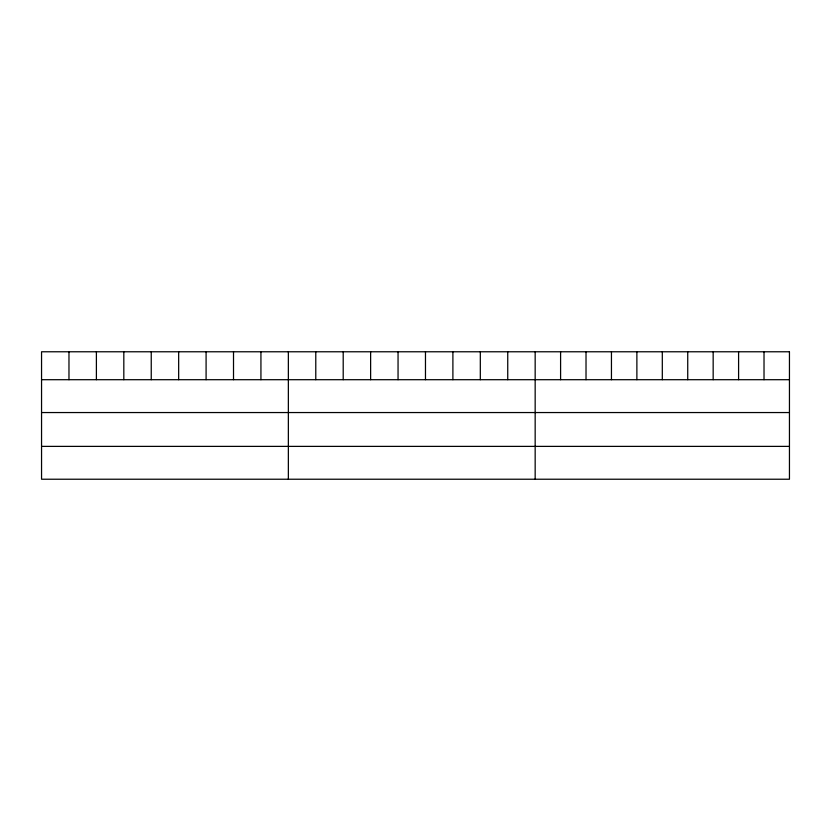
<?xml version="1.0" encoding="UTF-8"?>
<svg xmlns="http://www.w3.org/2000/svg" width="831" height="831" viewBox="0 0 831 831"><rect width="100%" height="100%" fill="white"/><g stroke="black" fill="none" stroke-linecap="round" stroke-linejoin="round"><path stroke-width="1.25" d="M41.55 379.705L789.45 379.705M41.55 412.55L789.45 412.55M41.55 446.382L789.45 446.382M764.021 351.773L764.021 379.705M738.593 351.773L738.593 379.705M713.164 351.773L713.164 379.705M687.736 351.773L687.736 379.705M662.307 351.773L662.307 379.705M636.878 351.773L636.878 379.705M611.45 351.773L611.45 379.705M586.021 351.773L586.021 379.705M560.593 351.773L560.593 379.705M535.164 351.773L535.164 479.227M507.741 351.773L507.741 379.705M480.318 351.773L480.318 379.705M452.895 351.773L452.895 379.705M425.472 351.773L425.472 379.705M398.049 351.773L398.049 379.705M370.626 351.773L370.626 379.705M343.203 351.773L343.203 379.705M315.78 351.773L315.78 379.705M288.357 351.773L288.357 479.227M260.934 351.773L260.934 379.705M233.511 351.773L233.511 379.705M206.088 351.773L206.088 379.705M178.665 351.773L178.665 379.705M151.242 351.773L151.242 379.705M123.819 351.773L123.819 379.705M96.396 351.773L96.396 379.705M68.973 351.773L68.973 379.705M789.45 351.773L41.55 351.773L41.55 479.227L789.45 479.227L789.45 351.773"/></g></svg>
